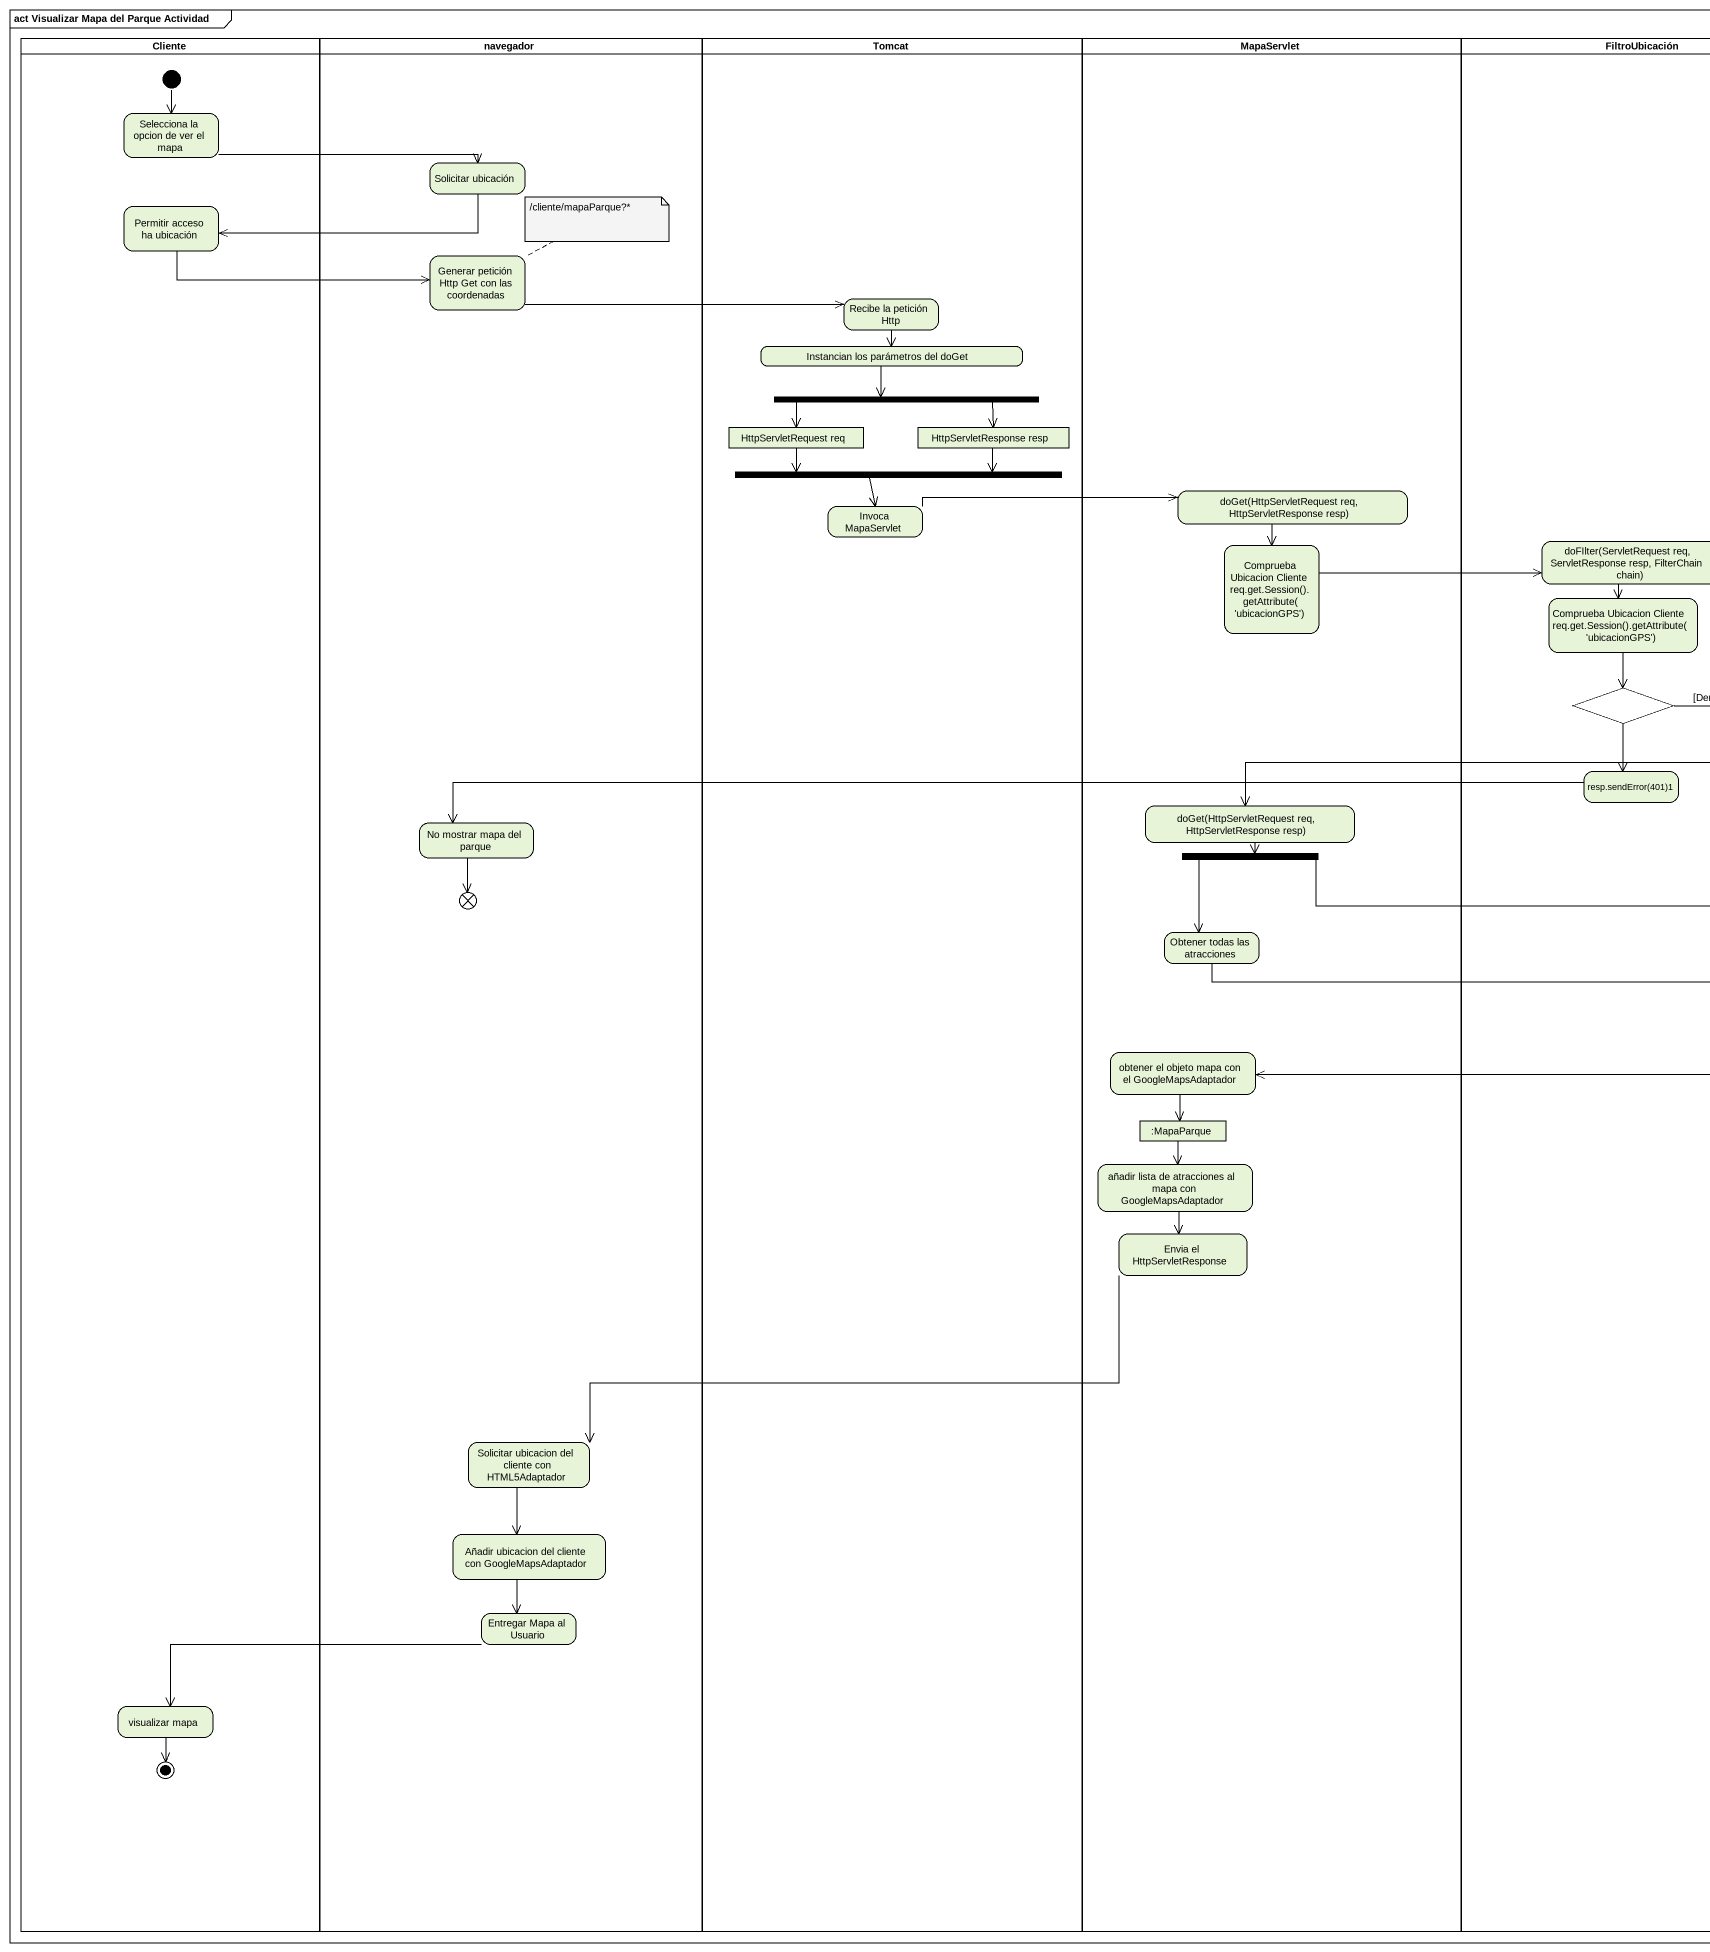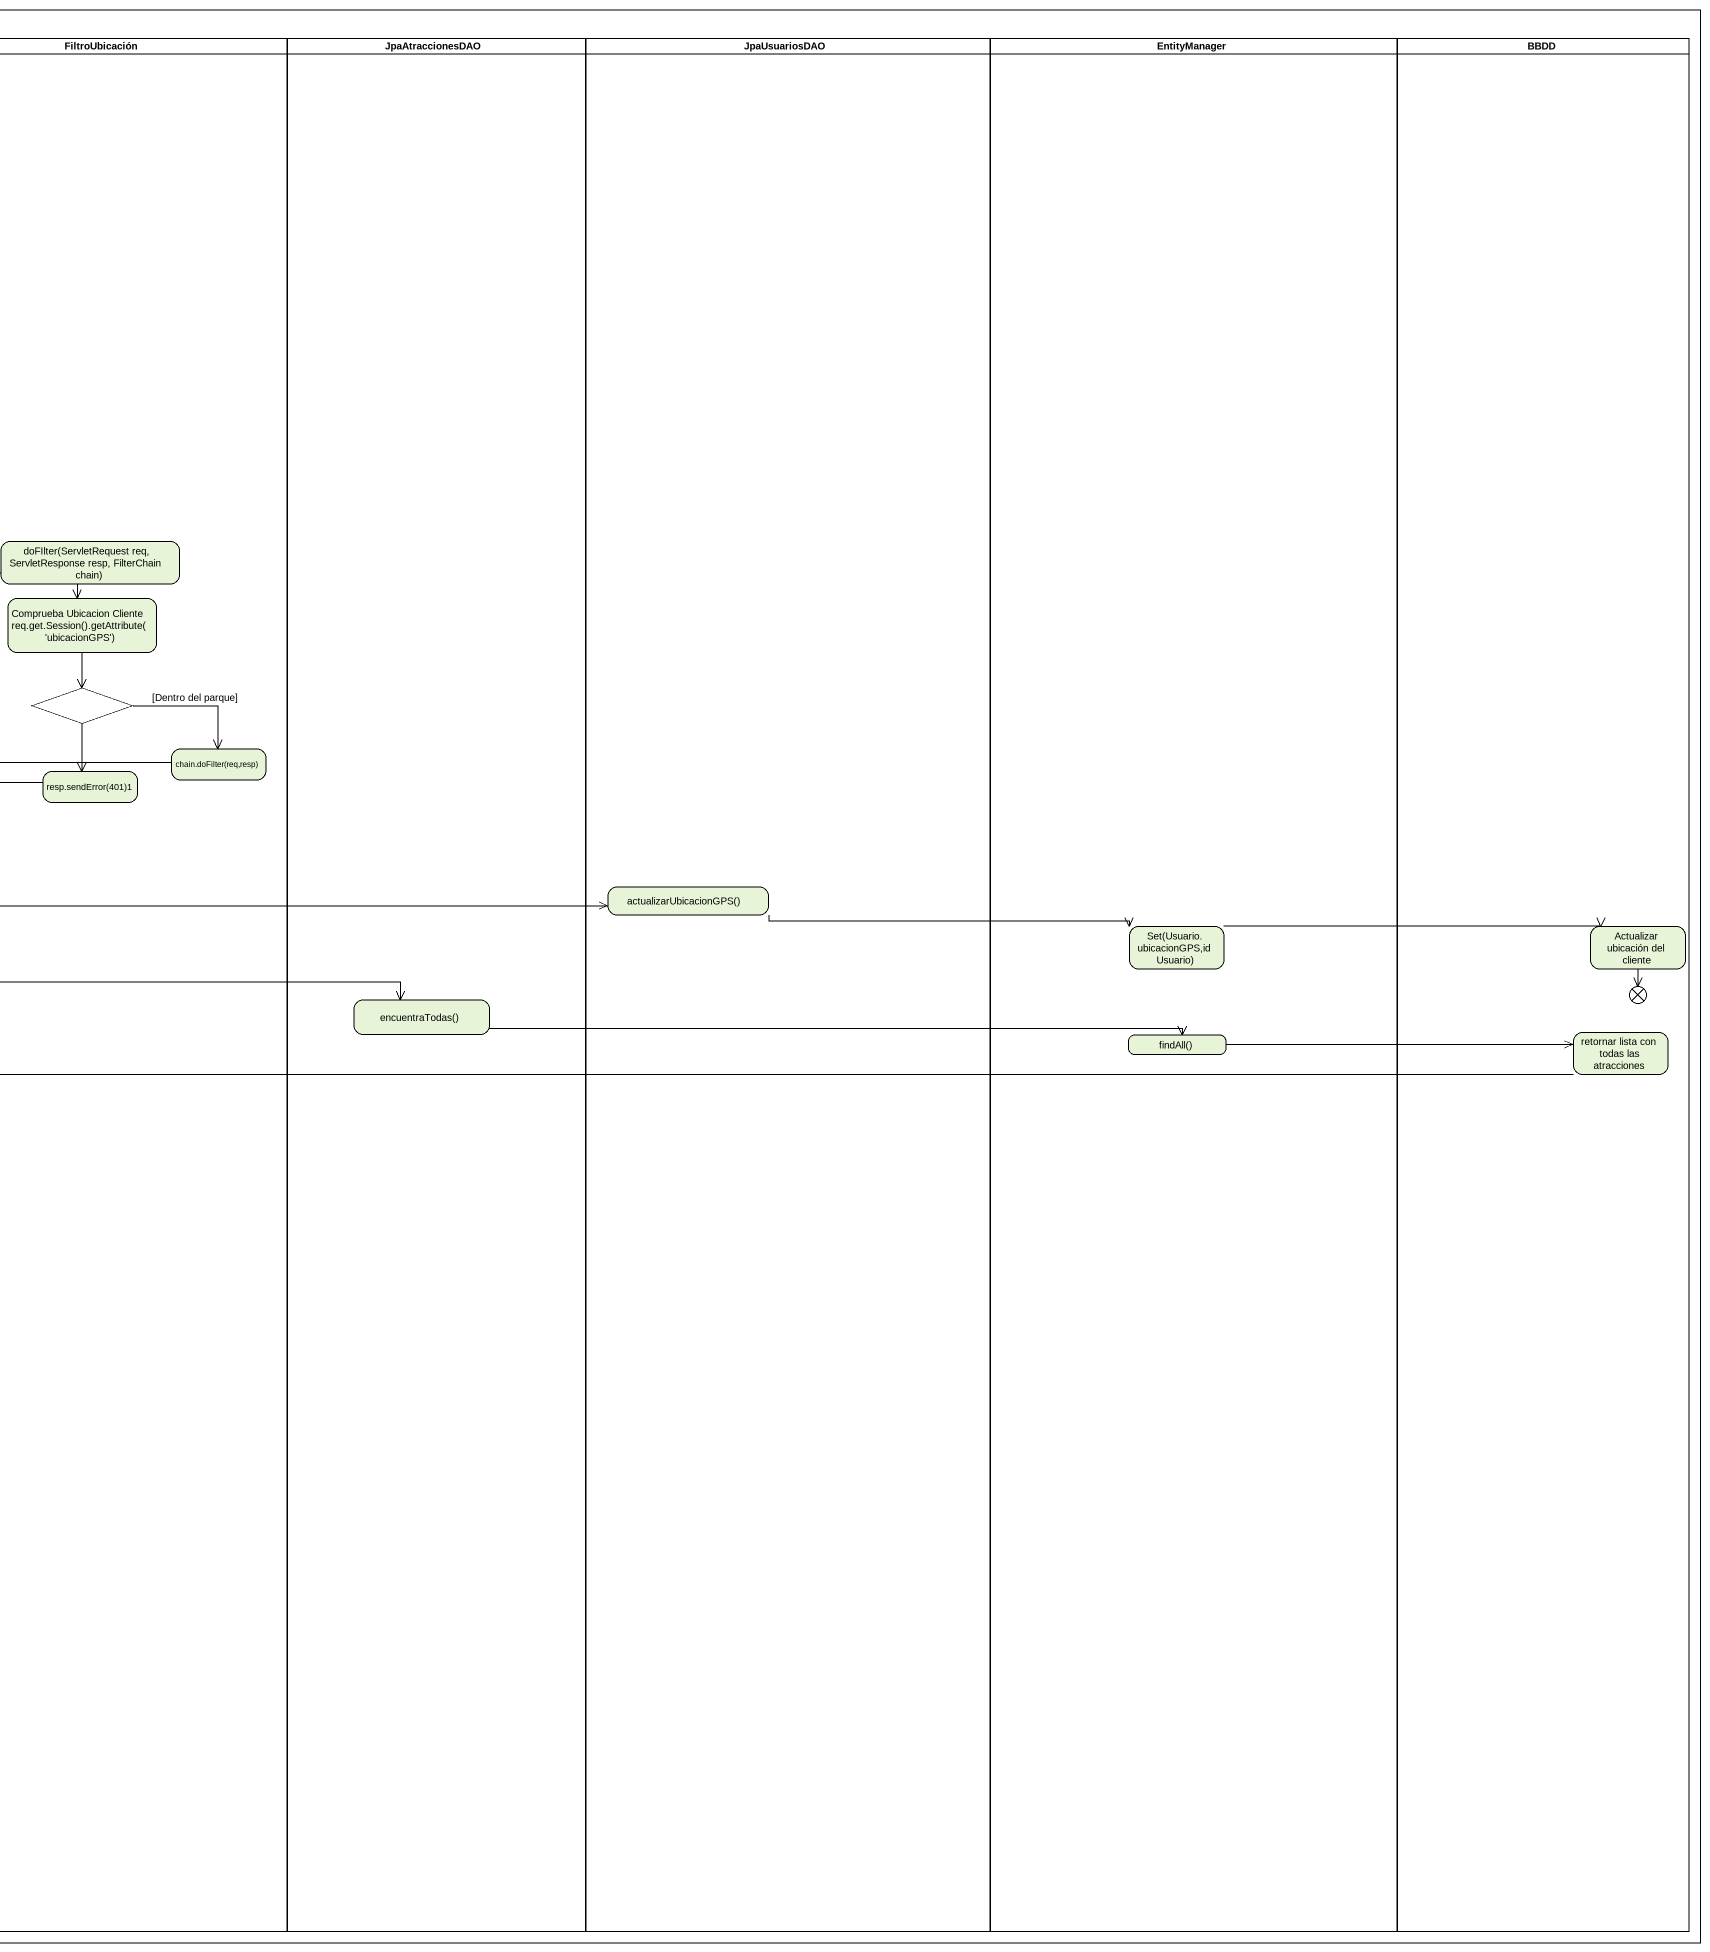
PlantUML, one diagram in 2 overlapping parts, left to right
@startuml
mainframe act Visualizar Mapa del Parque Actividad
hide empty description
state Cliente <<partition>> {
  state "Selecciona la opcion de ver el mapa" as Selecciona_la_opcion_de_ver
  state "Permitir acceso ha ubicación" as Permitir_acceso_ha_ubicación
  state "visualizar mapa" as visualizar_mapa
  [*] --> Selecciona_la_opcion_de_ver
  visualizar_mapa --> [*]
}
state navegador <<partition>> {
  state "Solicitar ubicación" as Solicitar_ubicación
  state "Generar petición Http Get con las coordenadas" as Generar_petición_Http_Get
  state "No mostrar mapa del parque" as No_mostrar_mapa_del_parque
  state flowfinal1 <<end>>
  state "Solicitar ubicacion del cliente con HTML5Adaptador" as Solicitar_ubicacion_del
  state "Añadir ubicacion del cliente con GoogleMapsAdaptador" as Añadir_ubicacion_del
  state "Entregar Mapa al Usuario" as Entregar_Mapa_al_Usuario
}
state Tomcat <<partition>> {
  state "Recibe la petición Http" as Recibe_la_petición_Http
  state "Instancian los parámetros del doGet" as Instancian_los_parámetros
  state fork1 <<fork>>
  state "HttpServletRequest req" as HttpServletRequest_req <<object>>
  state "HttpServletResponse resp" as HttpServletResponse_resp <<object>>
  state fork2 <<join>>
  state "Invoca MapaServlet" as Invoca_MapaServlet
}
state MapaServlet <<partition>> {
  state "doGet(HttpServletRequest req, HttpServletResponse resp)" as doGet_HttpServletRequest
  state "Comprueba Ubicacion Cliente req.get.Session().getAttribute('ubicacionGPS')" as Comprueba_Ubicacion_Cliente
  state "doGet(HttpServletRequest req, HttpServletResponse resp)" as doGet_HttpServletRequest_2
  state fork3 <<fork>>
  state "Obtener todas las atracciones" as Obtener_todas_las
  state "obtener el objeto mapa con el GoogleMapsAdaptador" as obtener_el_objeto_mapa_con
  state ":MapaParque" as MapaParque <<object>>
  state "añadir lista de atracciones al mapa con GoogleMapsAdaptador" as añadir_lista_de_atracciones
  state "Envia el HttpServletResponse" as Envia_el_HttpServletResponse
}
state FiltroUbicación <<partition>> {
  state "doFIlter(ServletRequest req, ServletResponse resp, FilterChain chain)" as doFIlter_ServletRequest_req
  state "Comprueba Ubicacion Cliente req.get.Session().getAttribute('ubicacionGPS')" as Comprueba_Ubicacion_Cliente_2
  state choice1 <<choice>>
  state "resp.sendError(401)1" as resp_sendError_401_1
  state "chain.doFilter(req,resp)" as chain_doFilter_req_resp
}
state JpaAtraccionesDAO <<partition>> {
  state "encuentraTodas()" as encuentraTodas
}
state JpaUsuariosDAO <<partition>> {
  state "actualizarUbicacionGPS()" as actualizarUbicacionGPS
}
state EntityManager <<partition>> {
  state "Set(Usuario.ubicacionGPS,idUsuario)" as Set_Usuario_ubicacionGPS
  state "findAll()" as findAll
}
state BBDD <<partition>> {
  state "Actualizar ubicación del cliente" as Actualizar_ubicación_del
  state flowfinal2 <<end>>
  state "retornar lista con todas las atracciones" as retornar_lista_con_todas
}
Selecciona_la_opcion_de_ver -right-> Solicitar_ubicación
Solicitar_ubicación -left-> Permitir_acceso_ha_ubicación
Permitir_acceso_ha_ubicación -right-> Generar_petición_Http_Get
Generar_petición_Http_Get -right-> Recibe_la_petición_Http
Recibe_la_petición_Http --> Instancian_los_parámetros
Instancian_los_parámetros --> fork1
fork1 -left-> HttpServletRequest_req
fork1 -right-> HttpServletResponse_resp
HttpServletRequest_req -right-> fork2
HttpServletResponse_resp -left-> fork2
fork2 --> Invoca_MapaServlet
Invoca_MapaServlet -right-> doGet_HttpServletRequest
doGet_HttpServletRequest --> Comprueba_Ubicacion_Cliente
Comprueba_Ubicacion_Cliente -right-> doFIlter_ServletRequest_req
doFIlter_ServletRequest_req --> Comprueba_Ubicacion_Cliente_2
Comprueba_Ubicacion_Cliente_2 --> choice1
choice1 --> resp_sendError_401_1
choice1 -right-> chain_doFilter_req_resp : [Dentro del parque]
resp_sendError_401_1 -left-> No_mostrar_mapa_del_parque
chain_doFilter_req_resp -left-> doGet_HttpServletRequest_2
No_mostrar_mapa_del_parque --> flowfinal1
doGet_HttpServletRequest_2 --> fork3
fork3 -right-> actualizarUbicacionGPS
fork3 --> Obtener_todas_las
actualizarUbicacionGPS -right-> Set_Usuario_ubicacionGPS
Obtener_todas_las -right-> encuentraTodas
Set_Usuario_ubicacionGPS -right-> Actualizar_ubicación_del
Actualizar_ubicación_del --> flowfinal2
encuentraTodas -right-> findAll
findAll -right-> retornar_lista_con_todas
retornar_lista_con_todas -left-> obtener_el_objeto_mapa_con
obtener_el_objeto_mapa_con --> MapaParque
MapaParque --> añadir_lista_de_atracciones
añadir_lista_de_atracciones --> Envia_el_HttpServletResponse
Envia_el_HttpServletResponse -left-> Solicitar_ubicacion_del
Solicitar_ubicacion_del --> Añadir_ubicacion_del
Añadir_ubicacion_del --> Entregar_Mapa_al_Usuario
Entregar_Mapa_al_Usuario -left-> visualizar_mapa
note right of Generar_petición_Http_Get : /cliente/mapaParque?*
@enduml
